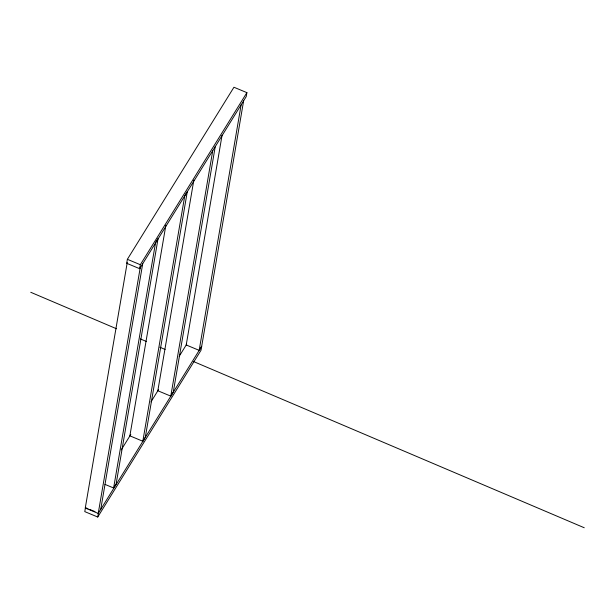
<?xml version="1.0" encoding="UTF-8"?>
<svg xmlns="http://www.w3.org/2000/svg" width="615" height="615" viewBox="0 0 615 615"><rect width="100%" height="100%" fill="white"/><g stroke="black" fill="none" stroke-linecap="round" stroke-linejoin="round"><path stroke-width="0.92" d="M127.374 259.307L126.69 263.289L139.643 268.686L246.215 96.617L246.899 92.642L233.946 87.245L127.374 259.307L140.32 264.711L139.643 268.686M127.244 262.474L85.27 508.036L98.223 513.433L201.697 346.291L199.16 350.365L186.214 344.969L222.053 135.3M98.223 513.433L140.197 267.871M88.053 508.728L85.462 507.644L84.785 511.626L97.731 517.023L98.408 513.041M100.729 509.389L142.703 263.827M113.621 487.987L155.595 242.425L158.101 238.382L116.127 483.944L113.621 487.987L104.988 484.389M165.873 225.228L129.873 435.843L142.818 441.239L145.325 437.196L187.298 191.634L184.792 195.678L142.818 441.239M193.833 180.126L157.832 390.74L170.786 396.137L173.284 392.093L215.258 146.539M170.786 396.137L212.759 150.583M199.16 350.365L241.134 104.804M243.64 100.76L201.013 350.266L97.731 517.023M140.32 264.711L246.899 92.642M121.232 449.896L130.811 434.436M150.959 401.902L158.516 389.695M179.173 356.346L186.729 344.146M89.782 509.443L94.956 511.603M30.75 292.286L116.519 328.771M140.389 338.927L146.578 341.563M159.839 347.206L165.143 349.458M193.441 361.497L584.25 527.755"/></g></svg>
